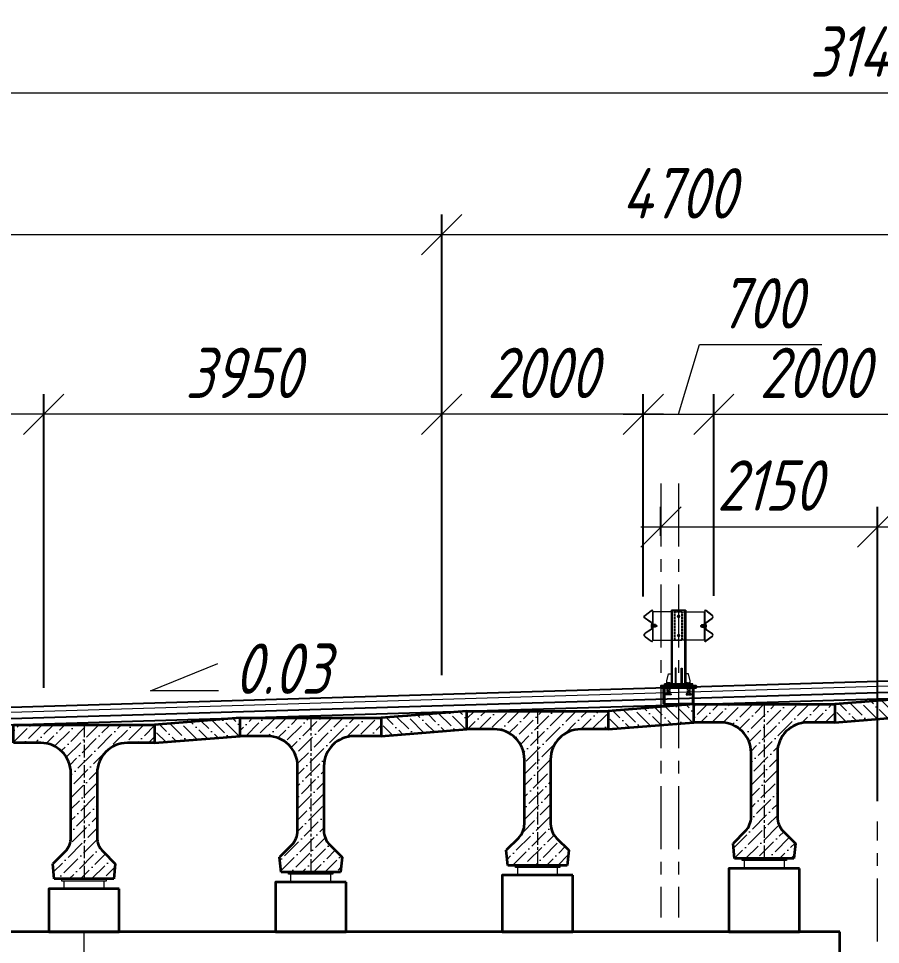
# Model space of a CAD drawing. Header units: millimetres. Extents: x 0 to 285450075, y -3000605 to 8125189010.
# Drawn here: x 7226310 to 7234864, y 38347 to 47531 of the extents above; entities that cross this region are included whole.
import ezdxf
from ezdxf import colors
from ezdxf.entities.mleader import LeaderData, LeaderLine
from ezdxf.math import Vec2, Vec3

# ---------------------------------------------------------------- set-up
doc = ezdxf.new("R2010")
doc.units = ezdxf.units.MM
for name, pattern in [('ACAD_ISO02W100', [15, 12, -3]), ('ACAD_ISO10W100', [18.5, 12, -3, 0.5, -3]), ('осевая', [2, 1.25, -0.25, 0.25, -0.25])]:
    doc.linetypes.add(name, pattern=pattern)
for name, color, linetype, lineweight in [('04_Невидимые', 3, 'Continuous', 13), ('1-Бетон', 106, 'Continuous', 35), ('1-Тонкая', 5, 'Continuous', 20), ('1-Штриховка', 8, 'Continuous', 9), ('ИС_TXT', 4, 'Continuous', 18), ('ИС_Выноски', 3, 'Continuous', 18), ('ИС_Ось', 3, 'осевая', 18), ('ИС_Разм', 3, 'Continuous', 18), ('ИС_Размер', 3, 'Continuous', 18)]:
    doc.layers.add(name, color=color, linetype=linetype, lineweight=lineweight)
doc.layers.add('Красный поперечник', color=1, linetype='Continuous')
doc.styles.add('0', font='isocpeur.ttf', dxfattribs={"width": 0.8, "oblique": 15})
doc.styles.add('ISOCPEUR', font='isocpeur.ttf', dxfattribs={"width": 0.8, "oblique": 15, "height": 2.5})
doc.dimstyles.new('М200', dxfattribs={"dimscale": 200, "dimtxt": 2.5, "dimasz": 2, "dimexe": 1, "dimexo": 1, "dimgap": 0.8, "dimtad": 1, "dimdec": 0, "dimzin": 0, "dimdsep": 46, "dimtxsty": '0', "dimblk": 'OBLIQUE', "dimcen": 0.09, "dimdle": 1, "dimclrd": 256, "dimclre": 256, "dimclrt": 256, "dimadec": 4, "dimazin": 0, "dimtfac": 1, "dimtdec": 0, "dimtmove": 1, "dimatfit": 2, "dimfxl": 1, "dimtolj": 1, "dimtzin": 0, "dimlwd": -1, "dimarcsym": 0})

# ---------------------------------------------------------------- blocks, each defined once
blk = doc.blocks.new('1530')
at = {"layer": '1-Штриховка'}
h = blk.add_hatch(dxfattribs=at)
h.set_pattern_fill('ANSI36', color=256, scale=25, style=0)
h.set_pattern_definition([(45, (-1571632.81, 568569.22), (42.0949506, 154.348152), [198.4375, -39.6875, 0, -39.6875])])
h.paths.add_polyline_path([(130, -480), (130, -1117.2, 0.198927), (188.7, -1258.7), (310, -1380), (295, -1530), (-295, -1530), (-310, -1380), (-188.6, -1258.6, 0.198898), (-130, -1117), (-130, -480, 0.414214), (-430, -180), (-700, -180), (-700, 0), (700, 0), (700, -180), (430, -180, 0.414224)])
at = {"layer": '1-Бетон'}
for p, q in [((-700, 0), (700, 0)), ((-700, -180), (-700, 0)), ((700, 0), (700, -180)), ((-430, -180), (-700, -180)), ((700, -180), (430, -180)), ((-130, -1117.2), (-130, -480)), ((130, -480), (130, -1117.2)), ((-188.6, -1258.6), (-310, -1380)), ((188.6, -1258.6), (310, -1380)), ((-295, -1530), (-310, -1380)), ((310, -1380), (295, -1530)), ((295, -1530), (-295, -1530))]:
    blk.add_line(p, q, dxfattribs=at)
for centre, radius, start, end in [((-430, -480), 300, 0, 90), ((430, -480), 300, 90, 180), ((-330.2, -1117.1), 200.2, 315.0289, 359.97436), ((330.2, -1117.1), 200.2, 180.02564, 224.9711)]:
    blk.add_arc(centre, radius, start, end, dxfattribs=at)
at = {"layer": 'ИС_Ось', "ltscale": 100}
blk.add_line((0, 0), (0, -1530), dxfattribs=at)
blk = doc.blocks.new('_OBLIQUE')
at = {"color": 0, "linetype": 'ByBlock', "lineweight": -2}
blk.add_line((0.5, 0.5), (-0.5, -0.5), dxfattribs=at)
blk = doc.blocks.new('*D1031')
at = {"layer": 'Defpoints', "color": 0, "linetype": 'Continuous', "transparency": 16777216}
for p in [(7235209.8, 45387.2), (7235209.8, 41060.6), (7230509.8, 40819.5)]:
    blk.add_point(p, dxfattribs=at)
at = {"layer": 'ИС_Размер', "lineweight": -2, "transparency": 16777216}
for p, q in [((7230509.8, 41019.5), (7230509.8, 45587.2)), ((7235209.8, 41260.6), (7235209.8, 45587.2))]:
    blk.add_line(p, q, dxfattribs=at)
at = {"layer": 'ИС_Размер', "transparency": 16777216}
blk.add_line((7230309.8, 45387.2), (7235409.8, 45387.2), dxfattribs=at)
at = {"layer": 'ИС_Размер', "linetype": 'Continuous', "transparency": 16777216, "xscale": 400, "yscale": 400, "zscale": 400, "rotation": 180}
blk.add_blockref('_OBLIQUE', (7230509.8, 45387.2), dxfattribs=at)
at = {"layer": 'ИС_Размер', "linetype": 'Continuous', "transparency": 16777216, "xscale": 400, "yscale": 400, "zscale": 400}
blk.add_blockref('_OBLIQUE', (7235209.8, 45387.2), dxfattribs=at)
at = {"layer": 'ИС_Размер', "linetype": 'Continuous', "transparency": 16777216, "insert": (7232859.8, 45797.2), "char_height": 500, "attachment_point": 5, "style": '0'}
blk.add_mtext('\\A1;4700', dxfattribs=at)
blk = doc.blocks.new('*D1032')
at = {"layer": 'Defpoints', "color": 0, "transparency": 16777216}
for p in [(7235209.8, 43606.3), (7233209.8, 41603.6), (7235209.8, 41060.6)]:
    blk.add_point(p, dxfattribs=at)
at = {"layer": 'ИС_Размер', "lineweight": -2, "transparency": 16777216}
for p, q in [((7233209.8, 41803.6), (7233209.8, 43806.3)), ((7235209.8, 41260.6), (7235209.8, 43806.3))]:
    blk.add_line(p, q, dxfattribs=at)
at = {"layer": 'ИС_Размер', "transparency": 16777216}
blk.add_line((7233009.8, 43606.3), (7235409.8, 43606.3), dxfattribs=at)
at = {"layer": 'ИС_Размер', "transparency": 16777216, "xscale": 400, "yscale": 400, "zscale": 400, "rotation": 180}
blk.add_blockref('_OBLIQUE', (7233209.8, 43606.3), dxfattribs=at)
at = {"layer": 'ИС_Размер', "transparency": 16777216, "xscale": 400, "yscale": 400, "zscale": 400}
blk.add_blockref('_OBLIQUE', (7235209.8, 43606.3), dxfattribs=at)
at = {"layer": 'ИС_Размер', "transparency": 16777216, "insert": (7234209.8, 44016.3), "char_height": 500, "attachment_point": 5, "style": '0'}
blk.add_mtext('\\A1;2000', dxfattribs=at)
blk = doc.blocks.new('*D1040')
at = {"layer": 'Defpoints', "color": 0, "linetype": 'Continuous', "transparency": 16777216}
for p in [(7250559.9, 46792.7), (7219110.2, 41552.8), (7250559.9, 41451.8)]:
    blk.add_point(p, dxfattribs=at)
at = {"layer": 'ИС_Размер', "lineweight": -2, "transparency": 16777216}
for p, q in [((7219110.2, 41752.8), (7219110.2, 46992.7)), ((7250559.9, 41651.8), (7250559.9, 46992.7))]:
    blk.add_line(p, q, dxfattribs=at)
at = {"layer": 'ИС_Размер', "transparency": 16777216}
blk.add_line((7218910.2, 46792.7), (7250759.9, 46792.7), dxfattribs=at)
at = {"layer": 'ИС_Размер', "linetype": 'Continuous', "transparency": 16777216, "xscale": 400, "yscale": 400, "zscale": 400, "rotation": 180}
blk.add_blockref('_OBLIQUE', (7219110.2, 46792.7), dxfattribs=at)
at = {"layer": 'ИС_Размер', "linetype": 'Continuous', "transparency": 16777216, "xscale": 400, "yscale": 400, "zscale": 400}
blk.add_blockref('_OBLIQUE', (7250559.9, 46792.7), dxfattribs=at)
at = {"layer": 'ИС_Размер', "linetype": 'Continuous', "transparency": 16777216, "insert": (7234835.1, 47202.7), "char_height": 500, "attachment_point": 5, "style": '0'}
blk.add_mtext('\\A1;31450', dxfattribs=at)
blk = doc.blocks.new('*D1042')
at = {"layer": 'Defpoints', "color": 0, "transparency": 16777216}
for p in [(7233209.8, 43606.3), (7233209.8, 41603.6), (7232509.4, 41597.6)]:
    blk.add_point(p, dxfattribs=at)
at = {"layer": 'ИС_Размер', "transparency": 16777216}
for p, q in [((7232859.6, 43606.3), (7233066.6, 44296.3)), ((7233066.6, 44296.3), (7234280.6, 44296.3)), ((7232309.4, 43606.3), (7233409.8, 43606.3))]:
    blk.add_line(p, q, dxfattribs=at)
at = {"layer": 'ИС_Размер', "lineweight": -2, "transparency": 16777216}
for p, q in [((7232509.4, 41797.6), (7232509.4, 43806.3)), ((7233209.8, 41803.6), (7233209.8, 43806.3))]:
    blk.add_line(p, q, dxfattribs=at)
at = {"layer": 'ИС_Размер', "transparency": 16777216, "xscale": 400, "yscale": 400, "zscale": 400, "rotation": 180}
blk.add_blockref('_OBLIQUE', (7232509.4, 43606.3), dxfattribs=at)
at = {"layer": 'ИС_Размер', "transparency": 16777216, "xscale": 400, "yscale": 400, "zscale": 400}
blk.add_blockref('_OBLIQUE', (7233209.8, 43606.3), dxfattribs=at)
at = {"layer": 'ИС_Размер', "transparency": 16777216, "insert": (7233673.6, 44706.3), "char_height": 500, "attachment_point": 5, "style": '0'}
blk.add_mtext('\\A1;700', dxfattribs=at)
blk = doc.blocks.new('*D1043')
at = {"layer": 'Defpoints', "color": 0, "transparency": 16777216}
for p in [(7230509.8, 43606.3), (7232509.4, 41597.6), (7230509.8, 40819.5)]:
    blk.add_point(p, dxfattribs=at)
at = {"layer": 'ИС_Размер', "lineweight": -2, "transparency": 16777216}
for p, q in [((7230509.8, 41019.5), (7230509.8, 43806.3)), ((7232509.4, 41797.6), (7232509.4, 43806.3))]:
    blk.add_line(p, q, dxfattribs=at)
at = {"layer": 'ИС_Размер', "transparency": 16777216}
blk.add_line((7232709.4, 43606.3), (7230309.8, 43606.3), dxfattribs=at)
at = {"layer": 'ИС_Размер', "transparency": 16777216, "xscale": 400, "yscale": 400, "zscale": 400, "rotation": 180}
blk.add_blockref('_OBLIQUE', (7230509.8, 43606.3), dxfattribs=at)
at = {"layer": 'ИС_Размер', "transparency": 16777216, "xscale": 400, "yscale": 400, "zscale": 400}
blk.add_blockref('_OBLIQUE', (7232509.4, 43606.3), dxfattribs=at)
at = {"layer": 'ИС_Размер', "transparency": 16777216, "insert": (7231509.6, 44016.3), "char_height": 500, "attachment_point": 5, "style": '0'}
blk.add_mtext('\\A1;2000', dxfattribs=at)
blk = doc.blocks.new('*D1044')
at = {"layer": 'Defpoints', "color": 0, "linetype": 'Continuous', "transparency": 16777216}
for p in [(7226559.8, 43606.3), (7230509.8, 40819.5), (7226559.8, 40692.9)]:
    blk.add_point(p, dxfattribs=at)
at = {"layer": 'ИС_Размер', "lineweight": -2, "transparency": 16777216}
for p, q in [((7226559.8, 40892.9), (7226559.8, 43806.3)), ((7230509.8, 41019.5), (7230509.8, 43806.3))]:
    blk.add_line(p, q, dxfattribs=at)
at = {"layer": 'ИС_Размер', "transparency": 16777216}
blk.add_line((7230709.8, 43606.3), (7226359.8, 43606.3), dxfattribs=at)
at = {"layer": 'ИС_Размер', "linetype": 'Continuous', "transparency": 16777216, "xscale": 400, "yscale": 400, "zscale": 400, "rotation": 180}
blk.add_blockref('_OBLIQUE', (7226559.8, 43606.3), dxfattribs=at)
at = {"layer": 'ИС_Размер', "linetype": 'Continuous', "transparency": 16777216, "xscale": 400, "yscale": 400, "zscale": 400}
blk.add_blockref('_OBLIQUE', (7230509.8, 43606.3), dxfattribs=at)
at = {"layer": 'ИС_Размер', "linetype": 'Continuous', "transparency": 16777216, "insert": (7228534.8, 44016.3), "char_height": 500, "attachment_point": 5, "style": '0'}
blk.add_mtext('\\A1;3950', dxfattribs=at)
blk = doc.blocks.new('*D1045')
at = {"layer": 'Defpoints', "color": 0, "linetype": 'Continuous', "transparency": 16777216}
for p in [(7222609.8, 43606.3), (7226559.8, 40692.9), (7222609.8, 40571.9)]:
    blk.add_point(p, dxfattribs=at)
at = {"layer": 'ИС_Размер', "lineweight": -2, "transparency": 16777216}
for p, q in [((7222609.8, 40771.9), (7222609.8, 43806.3)), ((7226559.8, 40892.9), (7226559.8, 43806.3))]:
    blk.add_line(p, q, dxfattribs=at)
at = {"layer": 'ИС_Размер', "transparency": 16777216}
blk.add_line((7226759.8, 43606.3), (7222409.8, 43606.3), dxfattribs=at)
at = {"layer": 'ИС_Размер', "linetype": 'Continuous', "transparency": 16777216, "xscale": 400, "yscale": 400, "zscale": 400, "rotation": 180}
blk.add_blockref('_OBLIQUE', (7222609.8, 43606.3), dxfattribs=at)
at = {"layer": 'ИС_Размер', "linetype": 'Continuous', "transparency": 16777216, "xscale": 400, "yscale": 400, "zscale": 400}
blk.add_blockref('_OBLIQUE', (7226559.8, 43606.3), dxfattribs=at)
at = {"layer": 'ИС_Размер', "linetype": 'Continuous', "transparency": 16777216, "insert": (7224584.8, 44016.3), "char_height": 500, "attachment_point": 5, "style": '0'}
blk.add_mtext('\\A1;3950', dxfattribs=at)
blk = doc.blocks.new('*D1050')
at = {"layer": 'Defpoints', "color": 0, "linetype": 'Continuous', "transparency": 16777216}
for p in [(7230509.8, 45387.2), (7220609.8, 41127), (7230509.8, 40819.5)]:
    blk.add_point(p, dxfattribs=at)
at = {"layer": 'ИС_Размер', "lineweight": -2, "transparency": 16777216}
for p, q in [((7220609.8, 41327), (7220609.8, 45587.2)), ((7230509.8, 41019.5), (7230509.8, 45587.2))]:
    blk.add_line(p, q, dxfattribs=at)
at = {"layer": 'ИС_Размер', "transparency": 16777216}
blk.add_line((7220409.8, 45387.2), (7230709.8, 45387.2), dxfattribs=at)
at = {"layer": 'ИС_Размер', "linetype": 'Continuous', "transparency": 16777216, "xscale": 400, "yscale": 400, "zscale": 400, "rotation": 180}
blk.add_blockref('_OBLIQUE', (7220609.8, 45387.2), dxfattribs=at)
at = {"layer": 'ИС_Размер', "linetype": 'Continuous', "transparency": 16777216, "xscale": 400, "yscale": 400, "zscale": 400}
blk.add_blockref('_OBLIQUE', (7230509.8, 45387.2), dxfattribs=at)
at = {"layer": 'ИС_Размер', "linetype": 'Continuous', "transparency": 16777216, "insert": (7225559.8, 45797.2), "char_height": 500, "attachment_point": 5, "style": '0'}
blk.add_mtext('\\A1;9900', dxfattribs=at)
blk = doc.blocks.new('Барьерка1')
at = {"lineweight": 15}
for p, q in [((1026.3, 1456.5), (1026.3, 726.5)), ((1033.6, 1456.5), (1033.6, 726.5)), ((1159, 726.5), (1159, 1456.5)), ((1166.3, 726.5), (1166.3, 1456.5)), ((1166.3, 1440.5), (1356.2, 1440.5)), ((1352.2, 1440.5), (1352.2, 1160.5)), ((1356.2, 1456.5), (1355.5, 1452.6)), ((1355.5, 1452.6), (1361.1, 1451.5)), ((1356.2, 1456.5), (1361.9, 1455.4)), ((1356.2, 1440.5), (1356.2, 1160.5)), ((1427.6, 1404.7), (1367.4, 1448.7)), ((1430, 1407.9), (1369.8, 1451.9)), ((1360.2, 1315.9), (1360.2, 1285.1)), ((1367.2, 1334.7), (1427.7, 1377.4)), ((1369.5, 1331.4), (1430, 1374.1)), ((1367.2, 1266.3), (1427.7, 1223.6)), ((1427.6, 1196.3), (1367.4, 1152.3)), ((1369.5, 1269.6), (1430, 1226.9)), ((1356.2, 1160.5), (1166.3, 1160.5)), ((1361.1, 1149.5), (1355.5, 1148.4)), ((1356.2, 1144.5), (1355.5, 1148.4)), ((1361.9, 1145.6), (1356.2, 1144.5)), ((1430, 1193.1), (1369.8, 1149.1)), ((980.3, 726.5), (980.3, 736.5)), ((1012.3, 736.5), (980.3, 736.5)), ((980.3, 726.5), (980.3, 736.5)), ((1006.3, 736.5), (980.3, 736.5)), ((989.3, 726.5), (989.3, 736.5)), ((989.3, 726.5), (989.3, 736.5)), ((989.3, 726.5), (989.3, 736.5)), ((989.3, 726.5), (989.3, 736.5)), ((1003.3, 726.5), (1003.3, 736.5)), ((1003.3, 726.5), (1003.3, 736.5)), ((1003.3, 726.5), (1003.3, 736.5)), ((1003.3, 726.5), (1003.3, 736.5)), ((1003.3, 726.5), (1003.3, 736.5)), ((1003.3, 726.5), (1003.3, 736.5)), ((1003.3, 726.5), (1003.3, 736.5)), ((1003.3, 726.5), (1003.3, 736.5)), ((1003.3, 726.5), (1003.3, 736.5)), ((1003.3, 726.5), (1003.3, 736.5)), ((1010.3, 736.5), (1006.3, 736.5)), ((1012.3, 728.5), (1012.3, 736.5)), ((1180.3, 728.5), (1180.3, 736.5)), ((1180.3, 736.5), (1212.3, 736.5)), ((1182.3, 736.5), (1186.3, 736.5)), ((1186.3, 736.5), (1212.3, 736.5)), ((1189.3, 726.5), (1189.3, 736.5)), ((1189.3, 726.5), (1189.3, 736.5)), ((1189.3, 726.5), (1189.3, 736.5)), ((1189.3, 726.5), (1189.3, 736.5)), ((1189.3, 726.5), (1189.3, 736.5)), ((1189.3, 726.5), (1189.3, 736.5)), ((1189.3, 726.5), (1189.3, 736.5)), ((1189.3, 726.5), (1189.3, 736.5)), ((1189.3, 726.5), (1189.3, 736.5)), ((1189.3, 726.5), (1189.3, 736.5)), ((1203.3, 726.5), (1203.3, 736.5)), ((1203.3, 726.5), (1203.3, 736.5)), ((1203.3, 726.5), (1203.3, 736.5)), ((1203.3, 726.5), (1203.3, 736.5)), ((1212.3, 726.5), (1212.3, 736.5)), ((1212.3, 726.5), (1212.3, 736.5)), ((996.3, 726.5), (980.3, 726.5)), ((1012.3, 726.5), (980.3, 726.5)), ((1012.3, 726.5), (1012.3, 734.5)), ((1012.3, 726.5), (1012.3, 734.5)), ((1012.3, 728.5), (1012.3, 734.5)), ((1012.3, 726.5), (1012.3, 734.5)), ((1012.3, 726.5), (1012.3, 734.5)), ((1180.3, 726.5), (1180.3, 734.5)), ((1180.3, 726.5), (1180.3, 734.5)), ((1180.3, 728.5), (1180.3, 734.5)), ((1180.3, 726.5), (1180.3, 734.5)), ((1180.3, 726.5), (1180.3, 734.5)), ((1180.3, 726.5), (1212.3, 726.5)), ((1196.3, 726.5), (1212.3, 726.5))]:
    blk.add_line(p, q, dxfattribs=at)
at = {"color": 3, "linetype": 'ACAD_ISO02W100', "lineweight": 15, "ltscale": 2}
for p, q in [((1063.3, 1440.5), (1166.3, 1440.5)), ((1063.3, 1160.5), (1063.3, 1440.5)), ((1138.3, 1160.5), (1138.3, 1440.5)), ((1166.3, 1160.5), (1063.3, 1160.5)), ((983.3, 706.5), (983.3, 686.5)), ((984.3, 686.5), (984.3, 626.5)), ((985.3, 706.5), (985.3, 686.5)), ((1007.3, 706.5), (1007.3, 686.5)), ((1008.3, 686.5), (1008.3, 626.5)), ((1009.3, 706.5), (1009.3, 686.5)), ((1183.3, 706.5), (1183.3, 686.5)), ((1184.3, 686.5), (1184.3, 626.5)), ((1185.3, 706.5), (1185.3, 686.5)), ((1207.3, 706.5), (1207.3, 686.5)), ((1208.3, 686.5), (1208.3, 626.5)), ((1209.3, 706.5), (1209.3, 686.5))]:
    blk.add_line(p, q, dxfattribs=at)
at = {"color": 7, "lineweight": 15}
for p, q in [((1313, 1306), (1313, 1295)), ((1313, 1306), (1324.9, 1306)), ((1313, 1295), (1324.9, 1295)), ((1324.9, 1310.5), (1324.9, 1290.5)), ((1325.9, 1313.3), (1333.1, 1313.3)), ((1325.9, 1287.7), (1333.1, 1287.7)), ((1334.1, 1310.5), (1334.1, 1290.5)), ((1334.1, 1310.5), (1334.1, 1290.5)), ((1335, 1313.3), (1349.6, 1313.3)), ((1335, 1313.3), (1340.5, 1313.3)), ((1335, 1287.7), (1349.6, 1287.7)), ((1335, 1287.7), (1340.5, 1287.7)), ((1338.6, 1306), (1349.6, 1306)), ((1338.6, 1295), (1349.6, 1295))]:
    blk.add_line(p, q, dxfattribs=at)
at = {"lineweight": 15, "ltscale": 5}
for p, q in [((1349.6, 1278.6), (1349.6, 1322.4)), ((1349.6, 1322.4), (1352.2, 1322.4)), ((1352.2, 1322.4), (1352.2, 1278.6)), ((1352.2, 1278.6), (1349.6, 1278.6))]:
    blk.add_line(p, q, dxfattribs=at)
at = {"linetype": 'Continuous'}
for p, q in [((946.3, 526.5), (946.3, 686.5)), ((956, 686.5), (956, 526.5)), ((1236.5, 686.5), (1236.5, 526.5)), ((1246.3, 526.5), (1246.3, 686.5)), ((946.3, 526.5), (1096.3, 526.5)), ((1246.3, 526.5), (1096.3, 526.5))]:
    blk.add_line(p, q, dxfattribs=at)
at = {"linetype": 'ACAD_ISO10W100', "ltscale": 2.5}
for p, q in [((996.3, 712.6), (996.3, 614.9)), ((1196.3, 712.6), (1196.3, 614.9))]:
    blk.add_line(p, q, dxfattribs=at)
at = {"lineweight": 15}
for points in [[(1166.8, 1456.5), (1026.3, 1456.5)], [(981.8, 726.5), (981.8, 756.5), (996.8, 826.5), (1026.8, 826.5)], [(1211.8, 726.5), (1211.8, 756.5), (1196.8, 826.5), (1166.8, 826.5)]]:
    blk.add_lwpolyline(points, dxfattribs=at)
at = {"color": 7, "lineweight": 15}
blk.add_lwpolyline([(1360.2, 1315.6), (1363.8, 1315.6, -0.414214), (1369.8, 1309.6), (1369.8, 1302.6), (1366.2, 1302.6), (1366.2, 1298.4), (1369.8, 1298.4), (1369.8, 1291.4, -0.414214), (1363.8, 1285.4), (1360.2, 1285.4), (1360.2, 1315.6)], format="xyb", dxfattribs=at)
at = {"lineweight": 15}
for points in [[(1071.3, 882.7), (1061.3, 882.7), (1061.3, 726.5), (1071.3, 726.5)], [(1121.3, 882.7), (1131.3, 882.7), (1131.3, 726.5), (1121.3, 726.5)], [(1236.3, 706.5), (956.3, 706.5), (956.3, 726.5), (1236.3, 726.5)]]:
    blk.add_lwpolyline(points, close=True, dxfattribs=at)
at = {"linetype": 'Continuous'}
for points in [[(1096.3, 706.5), (921.3, 706.5), (921.3, 686.5), (1096.3, 686.5)], [(1096.3, 706.5), (1271.3, 706.5), (1271.3, 686.5), (1096.3, 686.5)]]:
    blk.add_lwpolyline(points, dxfattribs=at)
blk.add_lwpolyline([(921.3, 686.5), (1271.3, 686.5), (1271.3, 706.5), (921.3, 706.5)], close=True, dxfattribs=at)
at = {"color": 3, "linetype": 'ACAD_ISO02W100', "lineweight": 15, "ltscale": 2}
for points in [[(982.3, 686.5), (1010.3, 686.5), (1010.3, 626.5), (982.3, 626.5)], [(1210.3, 686.5), (1182.3, 686.5), (1182.3, 626.5), (1210.3, 626.5)], [(971.3, 626.5), (1021.3, 626.5), (1021.3, 616.5), (971.3, 616.5)], [(1221.3, 626.5), (1171.3, 626.5), (1171.3, 616.5), (1221.3, 616.5)]]:
    blk.add_lwpolyline(points, close=True, dxfattribs=at)
at = {"lineweight": 15}
for centre in [(1096.3, 1395.5), (1096.3, 1205.5)]:
    blk.add_circle(centre, 10.9, dxfattribs=at)
for centre, radius, start, end in [((1358, 1435.8), 16, 53.8126, 78.69007), ((1358, 1435.8), 20, 53.8126, 78.69007), ((1419.3, 1391), 16, 302.45319, 57.54681), ((1419.3, 1391), 20, 302.45319, 57.54681), ((1380.2, 1314.5), 24, 122.45319, 180), ((1380.2, 1314.5), 20, 122.45319, 180), ((1358, 1165.2), 16, 281.30993, 306.1874), ((1358, 1165.2), 20, 281.30993, 306.1874), ((982.3, 734.5), 2, 90, 180), ((987.3, 734.5), 2, 0, 90), ((991.3, 734.5), 2, 90, 180), ((1001.3, 734.5), 2, 0, 90), ((1005.3, 734.5), 2, 90, 180), ((1010.3, 734.5), 2, 359.99962, 90), ((1182.3, 734.5), 2, 90, 180.00038), ((1187.3, 734.5), 2, 0, 90), ((1191.3, 734.5), 2, 90, 180), ((1201.3, 734.5), 2, 0, 90), ((1205.3, 734.5), 2, 90, 180), ((1210.3, 734.5), 2, 0, 90), ((982.3, 728.5), 2, 180, 270), ((987.3, 728.5), 2, 270, 0), ((991.3, 728.5), 2, 180, 270), ((1001.3, 728.5), 2, 270, 0), ((1005.3, 728.5), 2, 180, 270), ((1010.3, 728.5), 2, 270, 0), ((1182.3, 728.5), 2, 180, 270), ((1187.3, 728.5), 2, 270, 0), ((1191.3, 728.5), 2, 180, 270), ((1201.3, 728.5), 2, 270, 0), ((1205.3, 728.5), 2, 180, 270), ((1210.3, 728.5), 2, 270, 0)]:
    blk.add_arc(centre, radius, start, end, dxfattribs=at)
at = {"lineweight": 15, "ltscale": 0.2}
for centre, radius, start, end in [((1380.2, 1286.5), 24, 180, 237.54681), ((1380.2, 1286.5), 20, 180, 237.54681), ((1419.3, 1210), 16, 302.45319, 57.54681), ((1419.3, 1210), 20, 302.45319, 57.54681)]:
    blk.add_arc(centre, radius, start, end, dxfattribs=at)
at = {"color": 7, "lineweight": 15}
for centre, major_axis, start_param, end_param in [((1329.5, 1310.4), (3.23, 3.23), 1.691386, 2.356194), ((1329.5, 1310.5), (-3.23, 3.23), 0.785398, 2.356194), ((1329.5, 1301.4), (3.23, 3.23), 0.785398, 2.356194), ((1329.5, 1299.6), (-3.23, 3.23), 0.785398, 2.356194), ((1329.5, 1290.4), (3.23, 3.23), 0.785398, 2.356194), ((1329.5, 1290.5), (-3.23, 3.23), 0.785398, 1.450207), ((1329.5, 1310.5), (3.23, 3.23), 3.926991, 5.497787), ((1329.5, 1301.4), (-3.23, 3.23), 3.926991, 5.497787), ((1329.5, 1299.6), (3.23, 3.23), 3.926991, 5.497787), ((1329.5, 1290.4), (-3.23, 3.23), 3.926991, 5.497787), ((1329.5, 1310.4), (-3.23, 3.23), 3.926991, 4.5918), ((1329.5, 1290.5), (3.23, 3.23), 4.832978, 5.497787), ((1338.6, 1310.4), (3.23, 3.23), 1.691386, 2.356194), ((1338.6, 1310.5), (3.23, 3.23), 2.356194, 3.926991), ((1338.6, 1301.4), (-3.23, 3.23), -0.785398, 0.785398), ((1338.6, 1299.6), (3.23, 3.23), 2.356194, 3.926991), ((1338.6, 1290.4), (-3.23, 3.23), -0.785398, 0.785398), ((1338.6, 1290.5), (-3.23, 3.23), 0.785398, 1.450207)]:
    blk.add_ellipse(centre, major_axis=major_axis, ratio=1, start_param=start_param, end_param=end_param, dxfattribs=at)
blk = doc.blocks.new('*D1435')
at = {"layer": 'Defpoints', "color": 0, "linetype": 'Continuous', "transparency": 16777216}
for p in [(7234835.1, 42489.1), (7232685.1, 42200.8, 5778.2), (7234835.1, 39568.2, 5778.2)]:
    blk.add_point(p, dxfattribs=at)
at = {"layer": 'ИС_Размер', "lineweight": -2, "transparency": 16777216}
for p, q in [((7232685.1, 42400.8), (7232685.1, 42689.1)), ((7234835.1, 39768.2), (7234835.1, 42689.1))]:
    blk.add_line(p, q, dxfattribs=at)
at = {"layer": 'ИС_Размер', "transparency": 16777216}
blk.add_line((7232485.1, 42489.1), (7235035.1, 42489.1), dxfattribs=at)
at = {"layer": 'ИС_Размер', "linetype": 'Continuous', "transparency": 16777216, "xscale": 400, "yscale": 400, "zscale": 400, "rotation": 180}
blk.add_blockref('_OBLIQUE', (7232685.1, 42489.1), dxfattribs=at)
at = {"layer": 'ИС_Размер', "linetype": 'Continuous', "transparency": 16777216, "xscale": 400, "yscale": 400, "zscale": 400}
blk.add_blockref('_OBLIQUE', (7234835.1, 42489.1), dxfattribs=at)
at = {"layer": 'ИС_Размер', "linetype": 'Continuous', "transparency": 16777216, "insert": (7233760.1, 42899.1), "char_height": 500, "attachment_point": 5, "style": '0'}
blk.add_mtext('\\A1;2150', dxfattribs=at)
blk = doc.blocks.new('_None')

msp = doc.modelspace()

# ---------------------------------------------------------------- hatches: boundary and pattern name
at = {"layer": '1-Штриховка'}
h = msp.add_hatch(dxfattribs=at)
h.set_pattern_fill('ANSI36', color=256, scale=25, angle=90, style=0)
h.set_pattern_definition([(135, (1505937.69, -5211355.3), (-154.3481521, 42.0949506), [198.4375, -39.6875, 0, -39.6875])])
h.paths.add_polyline_path([(7235260.0536, 40796.8216), (7234410.0536, 40729.3216), (7234410.0536, 40549.3216), (7235260.0536, 40616.8216)])
h = msp.add_hatch(dxfattribs=at)
h.set_pattern_fill('ANSI36', color=256, scale=25, angle=90, style=0)
h.set_pattern_definition([(135, (1503687.69, -5211422.8), (-154.3481521, 42.0949506), [198.4375, -39.6875, 0, -39.6875])])
h.paths.add_polyline_path([(7233010.0536, 40729.3216), (7232160.0536, 40661.8216), (7232160.0536, 40481.8216), (7233010.0536, 40549.3216)])
h = msp.add_hatch(dxfattribs=at)
h.set_pattern_fill('ANSI36', color=256, scale=25, angle=90, style=0)
h.set_pattern_definition([(135, (1499187.69, -5211557.8), (-154.3481521, 42.0949506), [198.4375, -39.6875, 0, -39.6875])])
h.paths.add_polyline_path([(7228510.0536, 40594.3216), (7227660.0536, 40526.8216), (7227660.0536, 40346.8216), (7228510.0536, 40414.3216)])
h = msp.add_hatch(dxfattribs=at)
h.set_pattern_fill('ANSI36', color=256, scale=25, angle=90, style=0)
h.set_pattern_definition([(135, (1501437.69, -5211490.3), (-154.3481521, 42.0949506), [198.4375, -39.6875, 0, -39.6875])])
h.paths.add_polyline_path([(7230760.0536, 40661.8216), (7229910.0536, 40594.3216), (7229910.0536, 40414.3216), (7230760.0536, 40481.8216)])

# ---------------------------------------------------------------- linework, layer by layer
at = {"layer": '04_Невидимые', "elevation": 5778.159}
for points in [[(7231680.0536, 39111.8216), (7231240.0536, 39111.8216), (7231240.0536, 39131.8216), (7231680.0536, 39131.8216)], [(7233930.0536, 39179.3216), (7233490.0536, 39179.3216), (7233490.0536, 39199.3216), (7233930.0536, 39199.3216)], [(7229430.0536, 39044.3216), (7228990.0536, 39044.3216), (7228990.0536, 39064.3216), (7229430.0536, 39064.3216)], [(7227180.0536, 38976.8216), (7226740.0536, 38976.8216), (7226740.0536, 38996.8216), (7227180.0536, 38996.8216)]]:
    msp.add_lwpolyline(points, close=True, dxfattribs=at)
at = {"layer": '1-Бетон', "elevation": 5778.159}
for points in [[(7234410.0536, 40549.3216), (7235260.0536, 40616.8216), (7235260.0536, 40796.8216), (7234410.0536, 40729.3216)], [(7232160.0536, 40481.8216), (7233010.0536, 40549.3216), (7233010.0536, 40729.3216), (7232160.0536, 40661.8216)], [(7227660.0536, 40346.8216), (7228510.0536, 40414.3216), (7228510.0536, 40594.3216), (7227660.0536, 40526.8216)], [(7229910.0536, 40414.3216), (7230760.0536, 40481.8216), (7230760.0536, 40661.8216), (7229910.0536, 40594.3216)], [(7231810.0536, 39033.8216), (7231110.0536, 39033.8216), (7231110.0536, 38472.3113), (7231810.0536, 38472.3113)], [(7234060.0536, 39101.3216), (7233360.0536, 39101.3216), (7233360.0536, 38472.3113), (7234060.0536, 38472.3113)], [(7229560.0536, 38966.3216), (7228860.0536, 38966.3216), (7228860.0536, 38472.3113), (7229560.0536, 38472.3113)], [(7227310.0536, 38898.8216), (7226610.0536, 38898.8216), (7226610.0536, 38472.3113), (7227310.0536, 38472.3113)], [(7234459.8757, 38472.3113), (7219460.0536, 38472.3113), (7219460.2314, 37722.3113), (7221360.4092, 36972.3113), (7232560.2314, 36972.3113), (7234460.0536, 37722.3113)]]:
    msp.add_lwpolyline(points, close=True, dxfattribs=at)
at = {"layer": '1-Тонкая', "elevation": 5778.159}
for points in [[(7219359.8457, 40425.3113), (7221310.2481, 40503.3274), (7222060.2481, 40525.8274), (7226010.2481, 40644.3274), (7230960.2481, 40792.8274), (7232860.2481, 40849.8274), (7233960.2481, 40882.8274), (7238910.2481, 41031.3274), (7242860.2481, 41149.8274), (7246610.2481, 41262.3274), (7247360.2481, 41284.8274), (7250309.9055, 41373.3171)], [(7219359.8457, 40365.3113), (7221310.2481, 40443.3274), (7222060.2481, 40465.8274), (7226010.2481, 40584.3274), (7230960.2481, 40732.8274), (7232860.2481, 40789.8274), (7233960.2481, 40822.8274), (7238910.2481, 40971.3274), (7242860.2481, 41089.8274), (7246610.2481, 41202.3274), (7247360.2481, 41224.8274), (7250309.9055, 41313.3171)], [(7219359.8457, 40360.3113), (7221310.2481, 40438.3274), (7222060.2481, 40460.8274), (7226010.2481, 40579.3274), (7230960.2481, 40727.8274), (7232860.2481, 40784.8274), (7233960.2481, 40817.8274), (7238910.2481, 40966.3274), (7242860.2481, 41084.8274), (7246610.2481, 41197.3274), (7247360.2481, 41219.8274), (7250309.9055, 41308.3171)]]:
    msp.add_lwpolyline(points, dxfattribs=at)
at = {"layer": 'Defpoints', "color": 252, "true_color": 0x939598, "elevation": 5778.159}
msp.add_lwpolyline([(7219359.8457, 40300.3113), (7221310.2481, 40378.3274), (7222060.2481, 40400.8274), (7226010.2481, 40519.3274), (7230960.2481, 40667.8274), (7232860.2481, 40724.8274), (7233960.2481, 40757.8274), (7238910.2481, 40906.3274), (7242860.2481, 41024.8274), (7246610.2481, 41137.3274), (7247360.2481, 41159.8274), (7250309.9055, 41248.3171)], dxfattribs=at)
at = {"layer": 'ИС_TXT', "color": 3, "ltscale": 500, "elevation": 5778.159}
msp.add_lwpolyline([(7228295.9837, 40864.2109), (7227618.292, 40864.2109), (7228289.5143, 41135.0643)], dxfattribs=at)
at = {"layer": 'ИС_Ось', "color": 1, "ltscale": 500, "elevation": 5778.159}
msp.add_lwpolyline([(7232685.0536, 42917.8952), (7232685.0536, 38614.1183)], dxfattribs=at)
at = {"layer": 'ИС_Ось', "ltscale": 500, "elevation": 5778.159}
for points in [[(7232860.246, 42917.8952), (7232860.246, 38614.1183)], [(7234835.0536, 19377.4502), (7234835.0536, 39568.2202)], [(7226960.0536, 22972.1883), (7226959.9646, 38472.3113)]]:
    msp.add_lwpolyline(points, dxfattribs=at)
at = {"layer": 'ИС_Размер', "elevation": 5778.159}
for points in [[(7233910.0536, 39179.3216), (7233510.0536, 39179.3216), (7233510.0536, 39101.3216), (7233910.0536, 39101.3216), (7233910.0536, 39179.3216)], [(7229410.0536, 39044.3216), (7229010.0536, 39044.3216), (7229010.0536, 38966.3216), (7229410.0536, 38966.3216), (7229410.0536, 39044.3216)], [(7231660.0536, 39111.8216), (7231260.0536, 39111.8216), (7231260.0536, 39033.8216), (7231660.0536, 39033.8216), (7231660.0536, 39111.8216)], [(7227160.0536, 38976.8216), (7226760.0536, 38976.8216), (7226760.0536, 38898.8216), (7227160.0536, 38898.8216), (7227160.0536, 38976.8216)]]:
    msp.add_lwpolyline(points, dxfattribs=at)
at = {"layer": 'Красный поперечник', "elevation": 5778.159}
msp.add_lwpolyline([(7219359.8457, 40475.3113), (7221310.2481, 40553.3274), (7222060.2481, 40575.8274), (7226010.2481, 40694.3274), (7230960.2481, 40842.8274), (7232860.2481, 40899.8274), (7233960.2481, 40932.8274), (7238910.2481, 41081.3274), (7242860.2481, 41199.8274), (7246610.2481, 41312.3274), (7247360.2481, 41334.8274), (7250309.9055, 41423.3171)], dxfattribs=at)

# ---------------------------------------------------------------- block references
at = {"xscale": -1}
msp.add_blockref('Барьерка1', (7233956.7802, 40206.4157, 5778.159), dxfattribs=at)
msp.add_blockref('Барьерка1', (7231763.1579, 40206.4157, 5778.159))
at = {"layer": 'ИС_Размер', "linetype": 'Continuous'}
for p in [(7233710.0536, 40729.3216, 5778.159), (7229210.0536, 40594.3216, 5778.159), (7231460.0536, 40661.8216, 5778.159), (7226960.0536, 40526.8216, 5778.159)]:
    msp.add_blockref('1530', p, dxfattribs=at)

# ---------------------------------------------------------------- texts
at = {"layer": 'ИС_Разм', "color": 3, "ltscale": 0.4, "insert": (7228923.1063, 41082.7517, 5778.159), "char_height": 500, "attachment_point": 5, "style": 'ISOCPEUR'}
msp.add_mtext('\\pxqc;0.03', dxfattribs=at)

# ---------------------------------------------------------------- dimensions: what is measured, and where the dimension line sits
at = {"layer": 'ИС_Размер', "linetype": 'Continuous'}
for base, p1, p2, picture, middle in [((7250559.9055, 46792.7196, 5778.159), (7219110.1994, 41552.8385, 5778.159), (7250559.9055, 41451.8216, 5778.159), '*D1040', (7234835.0524, 47202.7196, 5778.159)), ((7235209.8435, 45387.1772, 5778.159), (7230509.8435, 40819.5208, 5778.159), (7235209.8435, 41060.5639, 5778.159), '*D1031', (7232859.8435, 45797.1772, 5778.159)), ((7234835.0536, 42489.1328), (7232685.0536, 42200.8256, 5778.159), (7234835.0536, 39568.2202, 5778.159), '*D1435', (7233760.0536, 42899.1328))]:
    dim = msp.add_linear_dim(base=base, p1=p1, p2=p2, dimstyle='М200', dxfattribs=at)
    dim.commit()
    dim.dimension.update_dxf_attribs({"geometry": picture, "text_midpoint": middle})
for base, p1, p2, picture, middle in [((7230509.8435, 45387.1772, 5778.159), (7220609.8435, 41126.9607, 5778.159), (7230509.8435, 40819.5208, 5778.159), '*D1050', (7225559.8435, 45797.1772, 5778.159)), ((7222609.8435, 43606.3475, 5778.159), (7226559.8435, 40692.8608, 5778.159), (7222609.8435, 40571.8508, 5778.159), '*D1045', (7224584.8435, 44016.3475, 5778.159)), ((7226559.8435, 43606.3475, 5778.159), (7230509.8435, 40819.5208, 5778.159), (7226559.8435, 40692.8608, 5778.159), '*D1044', (7228534.8435, 44016.3475, 5778.159))]:
    dim = msp.add_linear_dim(base=base, p1=p1, p2=p2, angle=180, dimstyle='М200', dxfattribs=at)
    dim.commit()
    dim.dimension.update_dxf_attribs({"geometry": picture, "text_midpoint": middle})
at = {"layer": 'ИС_Размер'}
for base, p1, p2, picture, middle in [((7233209.8435, 43606.3475, 5778.159), (7232509.4411, 41597.6154, 5778.159), (7233209.8435, 41603.5838, 5778.159), '*D1042', (7233226.6423, 44706.3475, 5778.159)), ((7235209.8435, 43606.3475, 5778.159), (7233209.8435, 41603.5838, 5778.159), (7235209.8435, 41060.5639, 5778.159), '*D1032', (7234209.8435, 44016.3475, 5778.159))]:
    dim = msp.add_linear_dim(base=base, p1=p1, p2=p2, dimstyle='М200', dxfattribs=at)
    dim.commit()
    dim.dimension.update_dxf_attribs({"geometry": picture, "text_midpoint": middle})
dim = msp.add_linear_dim(base=(7230509.8435, 43606.3475, 5778.159), p1=(7232509.4411, 41597.6154, 5778.159), p2=(7230509.8435, 40819.5208, 5778.159), angle=180, dimstyle='М200', dxfattribs=at)
dim.commit()
dim.dimension.update_dxf_attribs({"geometry": '*D1043', "text_midpoint": (7231509.6423, 44016.3475, 5778.159)})

# ---------------------------------------------------------------- leaders
at = {"layer": 'ИС_Выноски'}
ml = msp.add_multileader_mtext('Standard', dxfattribs=at)
ml.set_content('Ось водоотвода ', color=256, style='ISOCPEUR')
ml.set_leader_properties(color=256, linetype='ByLayer', lineweight=-1)
ml.set_arrow_properties(name='NONE')
ml.build(insert=Vec2(0, 0))
ml.multileader.update_dxf_attribs({"text_left_attachment_type": 6, "text_right_attachment_type": 6, "dogleg_length": 0.36, "arrow_head_size": 600, "scale": 50})
ctx = ml.context
ctx.base_point, ctx.scale, ctx.char_height, ctx.arrow_head_size, ctx.landing_gap_size, ctx.plane_origin = Vec3(7292610.0323, 42600), 50, 500, 600, 9, Vec3(7310228.4823, 38218.1245)
ctx.left_attachment, ctx.right_attachment, ctx.text_align_type = 6, 6, 1
notes = []
notes.append((ctx, [(1, (1, 1, 0), (7295682.5278, 42600), (-1, 0), 80.5209, [(1, [(7296167.4362, 41820)], 0, [])])]))
ctx.mtext.insert, ctx.mtext.width, ctx.mtext.alignment, ctx.mtext.flow_direction = Vec3(7294106.0196, 43200), 4099.251767, 2, 5
for ctx, leaders in notes:
    for number, flags, end, landing, length, lines in leaders:
        leader = LeaderData()
        leader.index, (leader.has_last_leader_line, leader.has_dogleg_vector, leader.attachment_direction) = number, flags
        leader.last_leader_point, leader.dogleg_vector, leader.dogleg_length = Vec3(end), Vec3(landing), length
        for number, points, colour, breaks in lines:
            line = LeaderLine()
            line.index, line.vertices, line.color, line.breaks = number, Vec3.list(points), colors.encode_raw_color(colour), breaks
            leader.lines.append(line)
        ctx.leaders.append(leader)

doc.saveas('drawing.dxf')
